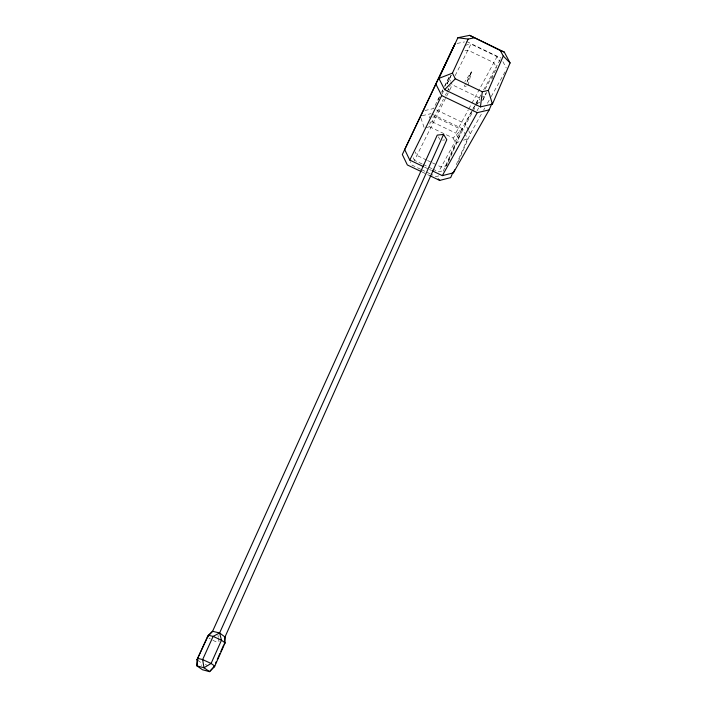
<?xml version="1.0" encoding="UTF-8"?>
<svg xmlns="http://www.w3.org/2000/svg" width="707" height="707" viewBox="0 0 707 707"><rect width="100%" height="100%" fill="white"/><g stroke="black" fill="none" stroke-linecap="round" stroke-linejoin="round"><path stroke-width="0.53" stroke-dasharray="3.54 2.65" d="M420.957 118.096L424.271 128.02L429.626 126.765L430.103 122.391M468.043 85.45L471.587 71.646L464.888 81.544M456.289 164.669L467.539 138.766L465.683 135.099M458.154 161.841L470.305 133.835L483.164 110.911M466.974 82.233L471.587 71.646L465.648 84.557M482.704 100.147L485.762 93.13M491.869 79.087L493.177 76.073M482.748 100.491L486.805 92.299M443.218 171.2L455.608 143.035L459.585 141.612M445.843 166.437L458.277 138.157L472.532 112.13M451.066 75.216L446.479 85.158L451.269 75.207M439.401 96.718L433.577 108.551L424.704 110.575M441.831 91.786L442.803 89.816M444.747 85.874L449.608 76.011M429.22 117.981L430.183 116.019M437.907 100.35L439.356 97.407M441.778 92.511L442.741 90.549M444.668 86.634L449.988 75.852M442.096 94.031L443.563 91.07M430.316 122.205L432.118 121.781L443.448 99.104M445.401 95.189L446.382 93.227M446.868 92.246L450.297 85.397M455.184 75.605L470.95 44.046L497.048 56.64L499.46 61.182M422.159 163.997L414.426 160.303L448.344 92.705M449.749 89.904L452.303 84.813L450.863 82.003M458.277 138.157L455.741 133.11L468.317 109.832M468.829 108.869L471.436 104.053M471.958 103.089L497.048 56.64M474.317 106.404L438.596 171.854L443.156 170.705M475.891 103.522L479.072 97.69L452.303 84.813M468.432 130.15L465.162 123.716L475.705 104.415M476.235 103.443L480.981 94.765M483.615 89.939L500.476 59.052M473.063 111.176L475.678 106.386M476.209 105.423L479.876 98.715M485.126 89.135L495.625 69.966M477.039 110.813L478.639 107.932M483.703 109.956L484.772 108.038M487.45 103.266L490.667 97.531M491.206 96.576L505.673 70.788M429.626 126.765L453.09 138.015L462.44 128.692L465.224 134.189M463.562 140.189L467.539 138.766M466.39 85.998L464.738 86.546L464.207 84.946M438.729 175.91L436.007 176.591L431.208 174.302M432.834 117.15L434.646 116.726L458.428 128.135L460.991 133.216L446.727 165.668L441.221 167.038L437.324 165.182M422.247 115.665L431.067 113.641M476.88 103.293L479.85 102.612M481.06 97.239L485.055 96.329M464.985 50.754L467.901 50.144L493.813 62.64L496.668 68.058M465.065 45.266L470.95 44.046M457.058 43.454L464.49 41.925M442.582 140.154L444.703 139.924M212.869 640.312L218.366 642.831M205.322 664.5L208.097 665.773M420.638 169.256L412.004 165.129L410.334 161.682M421.602 169.715L430.245 173.842M422.052 171.978L429.9 175.725M432.048 114.119L462.44 128.692M432.118 121.781L455.741 133.11M426.613 160.056L416.883 155.407L415.186 151.917M427.594 160.524L431.482 162.389M432.454 162.849L436.352 164.713M423.122 164.457L427.956 166.772M428.928 167.232L431.827 168.62M432.79 169.079L437.624 171.386M424.571 167.152L428.522 169.035M429.511 169.512L431.482 170.449M436.537 109.974L465.162 123.716M466.611 41.492L501.007 58.089M197.73 660.294L200.691 662.379L201.46 665.543M208.865 637.873L210.315 638.942M438.322 136.875L439.931 139.5M502.924 61.686L506.265 67.978M449.431 79.193L450.386 81.066M447.902 87.951L449.325 90.752M468.9 131.069L470.305 133.835M453.09 138.015L455.608 143.035M413.162 157.705L414.426 160.303M217.977 635.319L218.304 637.299M218.463 638.297L219.117 642.265"/><path stroke-width="1.06" d="M196.988 659.772L196.917 665.879L202.494 669.759L209.537 671.65L214.787 666.082L225.091 642.902L224.994 636.998L446.815 139.703L443.598 134.418L437.244 135.117L212.577 631.298L207.416 636.813L196.988 659.772L208.432 635.257L212.577 631.298L219.603 632.968L224.994 636.998L224.402 641.231M480.46 106.881L482.298 91.769L488.325 90.416L503.26 56.03L500.335 50.551L469.634 35.35L457.88 37.736L438.897 78.371L444.615 89.656L480.46 106.881L492.434 104.115L510.083 62.932L504.285 52.088L469.634 35.35M432.472 170.926L442.343 175.636L453.373 172.853L489.156 109.894L491.727 103.894M452.825 172.641L450.668 177.616L439.701 180.409L429.9 175.725M453.373 172.853L454.681 169.848M213.717 667.435L214.601 665.428M215.494 663.431L216.386 661.425M217.279 659.419L219.957 653.409M220.84 651.412L223.518 645.403M219.603 632.968L221.485 640.224L211.101 663.466L203.978 667.753L196.917 665.879L197.933 658.367L202.644 659.596L211.101 663.466L214.787 666.082L209.537 671.65L203.978 667.753L202.644 659.596L213.125 636.388L219.603 632.968L443.598 134.418M438.897 78.371L452.427 73.139L468.122 39.071L474.043 37.851M423.59 166.675L409.768 160.074L404.696 149.584L454.937 43.887L402.327 154.524L407.347 164.961L421.072 171.509M409.768 160.074L441.681 95.578L436.025 84.354M442.343 175.636L477.26 112.66L489.156 109.894M207.416 636.813L208.432 635.257L213.125 636.388L221.485 640.224L225.091 642.902L223.96 644.404M444.615 89.656L455.326 78.786L482.298 91.769M457.88 37.736L468.122 39.071M500.335 50.551L504.285 52.088M441.681 95.578L477.26 112.66M503.26 56.03L510.083 62.932M438.225 178.88L439.701 180.409M452.427 73.139L455.326 78.786M488.325 90.416L492.434 104.115"/></g></svg>
